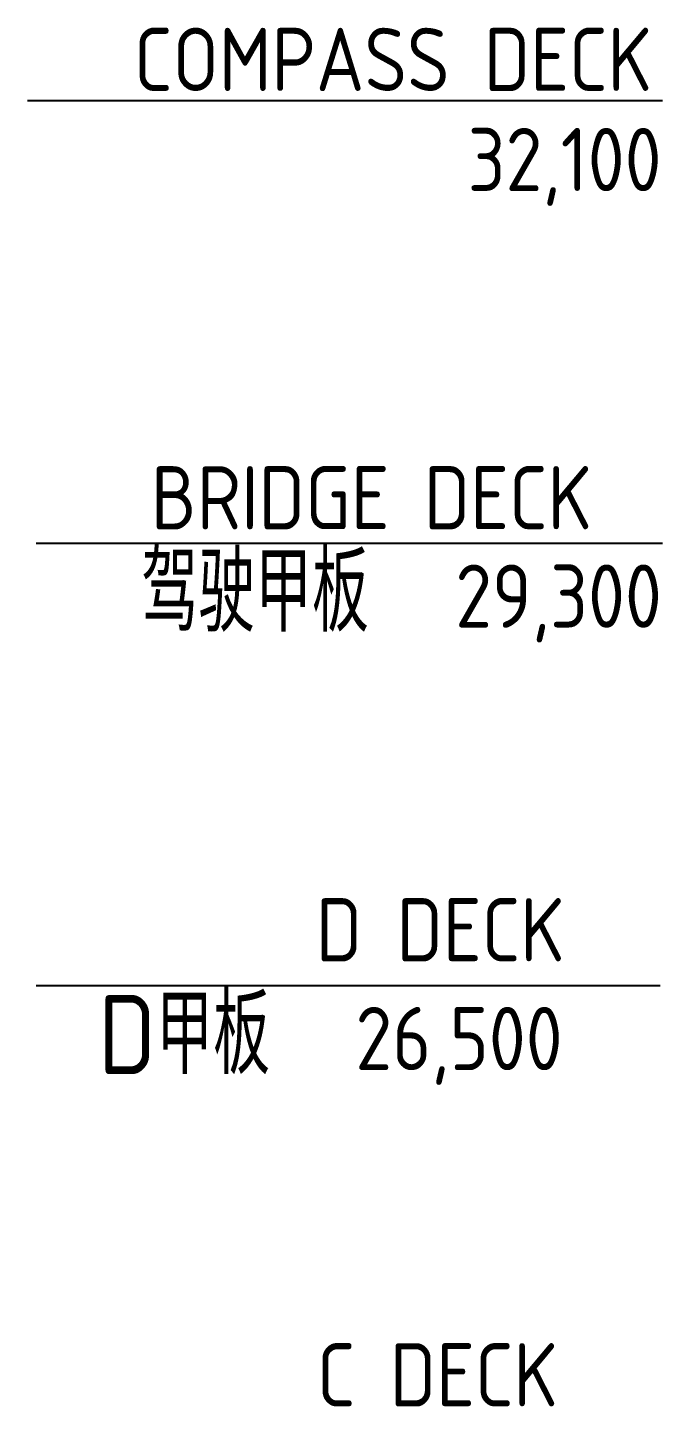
# Model space of a CAD drawing. Header units: millimetres. Extents: x -1838618 to -1600818, y -1770412 to -1553248.
# Drawn here: x -1795965 to -1791950, y -1639008 to -1630284 of the extents above; entities that cross this region are included whole.
import ezdxf

# ---------------------------------------------------------------- set-up
doc = ezdxf.new("R2010")
doc.units = ezdxf.units.MM
doc.header["$LTSCALE"] = 100
doc.styles.get("Standard").update_dxf_attribs({"font": 'gbenor.shx', "width": 0.9, "bigfont": 'gbcbig.shx'})

msp = doc.modelspace()

# ---------------------------------------------------------------- linework, layer by layer
at = {"color": 2}
for p, q in [((-1795964.6, -1630745.3), (-1791950.2, -1630745.3)), ((-1795910.1, -1633545.3), (-1791950.4, -1633545.3)), ((-1795910.1, -1633545.3), (-1791950.4, -1633545.3)), ((-1795910.1, -1636345.3), (-1791965, -1636345.3)), ((-1795910.1, -1636345.3), (-1791965, -1636345.3))]:
    msp.add_line(p, q, dxfattribs=at)

# ---------------------------------------------------------------- texts
for s, height, p in [('COMPASS DECK', 400, (-1795292.3, -1630685.3)), ('32,100', 400, (-1793181.9, -1631318.9)), ('BRIDGE DECK', 400, (-1795185.4, -1633458.5)), ('驾驶甲板', 500, (-1795246.4, -1634105.6)), ('29,300', 400, (-1793260.4, -1634081.1)), ('D DECK', 400, (-1794142.1, -1636192)), ('D甲板', 500, (-1795518.2, -1636904.6)), ('26,500', 400, (-1793891.8, -1636880.1)), ('C DECK', 400, (-1794135.7, -1639007.7))]:
    msp.add_text(s, height=height, dxfattribs=at).set_placement(p)

doc.saveas('drawing.dxf')
